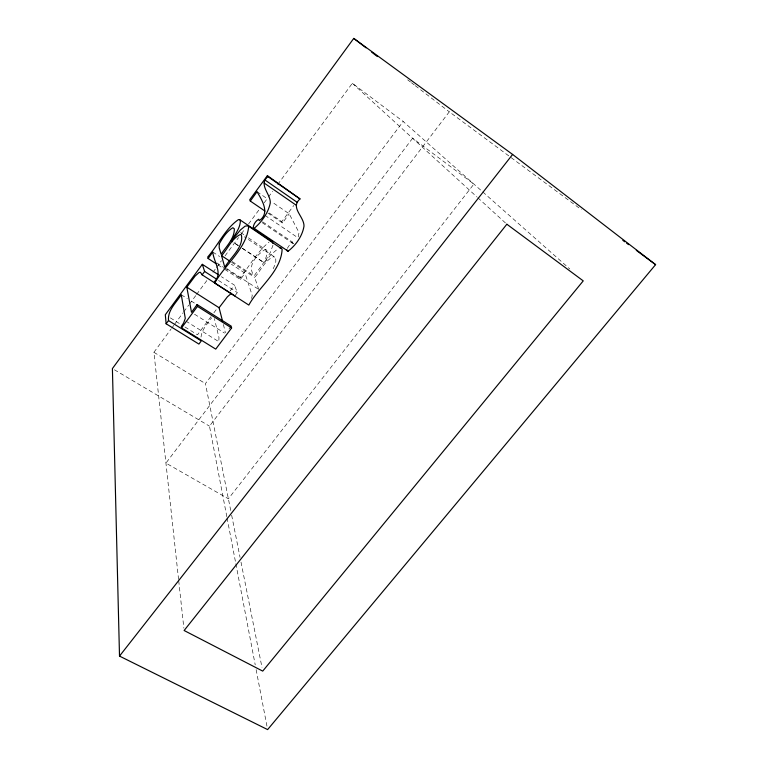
<?xml version="1.0" encoding="UTF-8"?>
<svg xmlns="http://www.w3.org/2000/svg" width="768" height="768" viewBox="0 0 768 768"><rect width="100%" height="100%" fill="white"/><g stroke="black" fill="none" stroke-linecap="round" stroke-linejoin="round"><path stroke-width="0.58" stroke-dasharray="3.84 2.88" d="M201.014 337.114C201.782 329.51 207.456 323.798 211.603 317.837M272.976 245.184L270.298 252.566L264.288 262.867L270.826 254.813L278.237 248.477M251.578 298.512L252.24 295.517L245.002 273.139L231.322 264.182M298.224 236.966L298.925 233.146L298.224 231.014L289.19 213.811L271.651 201.763M287.28 248.39L290.736 243.101L292.56 242.112L293.136 243.619L294.557 242.496M273.158 268.771C274.704 265.306 277.488 260.621 274.742 257.098L244.301 236.774M224.755 269.338L240.394 279.533L245.002 273.139M267.869 213.043L282.49 223.018L289.19 213.811M229.018 328.954L231.101 326.083M232.147 261.523L254.141 275.952C259.104 268.166 267.648 260.602 266.89 250.598L245.558 235.834M258.768 289.459L254.678 277.411C260.765 270.662 264.787 260.371 273.6 256.714L274.742 257.098M178.57 579.456L153.907 352.32L170.976 329.184M171.686 328.214L173.827 325.325M174.538 324.355L183.072 312.787M183.782 311.827L188.755 305.078M189.466 304.109L195.869 295.43M196.579 294.47L207.254 280.003M212.938 272.285L215.789 268.435M216.499 267.466L221.472 260.717M225.034 255.898L238.541 237.571M241.392 233.722L244.944 228.893M248.506 224.074L259.171 209.616M264.154 202.858L267.706 198.038M268.416 197.078L272.688 191.29M277.661 184.541L352.349 83.29L403.2 121.507L569.789 268.973M240.394 279.533L239.866 277.92C249.629 266.16 256.973 251.923 269.002 242.16M211.018 316.666L197.51 334.8L184.426 326.659M213.859 312.845L216.701 309.034M230.208 290.89L234.47 285.168L221.414 276.701M282.49 223.018L281.798 221.597L293.779 205.498M234.864 295.92L237.341 292.598L234.47 285.168M230.717 510.499L205.43 383.597L403.2 121.507M226.838 516.72L209.491 426.154L449.299 111.821L581.366 209.654M266.208 249.638L265.238 249.37C257.088 254.688 246.365 265.651 254.141 275.952M114.451 369.802L209.491 426.154M153.907 352.32L205.43 383.597M170.342 317.885L180.403 324.154M185.837 321.062L218.832 341.674L218.976 337.546L214.358 318.509M194.515 314.208L224.544 333.091M181.277 294.758L187.325 298.589M191.366 301.142L194.39 303.062M218.506 280.426L237.341 292.598M226.79 268.608L257.77 288.806M216.758 262.858L223.795 267.446M224.794 268.099L239.866 277.92M217.91 264.883L223.776 268.704M231.61 262.291L254.678 277.411M212.765 252.019L219.6 256.502M238.272 245.558L231.274 240.922L238.301 245.635M242.266 248.218L264.259 262.8M242.294 248.285L264.288 262.867M240.643 232.55L244.57 235.181M262.637 221.837L292.56 242.112M262.147 222.634L293.136 243.619M269.165 212.986L281.798 221.597M264.97 215.357L297.917 237.773M257.04 191.722L267.754 199.085M407.674 79.834L410.506 82.013M411.456 82.742L414.298 84.922M415.238 85.651L449.299 111.821M352.349 83.29L476.899 196.906M477.782 197.712L505.968 223.421M223.411 324.47L225.37 332.803M231.648 515.184L240.058 557.395M240.998 562.08L262.022 667.584M227.069 517.891L235.622 562.589M235.853 563.76L255.226 664.915M256.128 669.619L267.168 727.248M178.704 580.646L183.859 628.138M412.608 138.259L165.936 463.104L228.384 498.778L473.904 184.099L412.608 138.259"/><path stroke-width="1.15" d="M264.941 211.046L250.32 201.072L249.734 199.728L267.398 175.661L300 198.922C289.891 207.763 304.128 216.355 304.003 226.099C302.448 236.016 295.92 245.117 288.125 251.194L287.078 250.848L286.934 249.83M267.398 175.661L267.888 176.602C258.067 184.886 270.71 193.594 270.278 202.963C268.262 212.88 261.821 221.904 254.17 228.336L253.21 228.058C253.238 224.582 255.706 220.79 258.778 219.226L259.238 220.666C270.307 213.168 262.109 200.323 257.04 191.722L250.32 201.072M208.138 258.509L212.765 252.019C213.61 261.821 223.238 273.206 214.358 281.789L214.714 283.094L248.822 305.078C258.797 286.838 281.136 271.459 282.134 249.158L247.901 225.696L245.059 226.195L240.566 229.824L231.302 240.989C234.739 234.614 240.394 228.173 240.374 220.56L239.626 219.638L238.406 219.619C225.101 228.902 218.218 245.021 207.725 256.963L208.138 258.509L215.962 263.606M168.499 320.563L201.274 340.925L198.912 344.083L166.128 323.779L168.499 320.563C167.482 310.243 176.227 302.659 181.277 294.758L185.28 318.365L183.648 322.954L181.325 326.458L181.574 327.888L215.741 349.123L231.619 327.974L231.101 326.083L197.088 304.56L191.51 312.317L186.806 287.174L195.158 276.029L199.133 272.419L200.4 272.285L202.138 274.829L234.864 295.92M221.578 255.715C227.664 248.794 231.696 238.685 240.317 234.49L241.354 234.816C244.003 247.181 230.458 257.386 224.794 267.302L221.578 255.715L229.603 260.976M353.75 38.4L112.406 368.592L119.51 656.093L267.619 729.6L655.594 264.643L512.611 154.435L353.75 38.4L366.048 47.846M218.4 274.742L202.32 264.326L165.312 314.755L166.128 323.779M202.138 274.829L204.624 271.45L202.32 264.326M181.574 327.888L197.482 306.384L197.088 304.56M214.714 283.094C224.966 264.538 246.442 248.976 248.669 226.656L247.901 225.696M222.538 321.12L219.082 307.728L227.434 296.765L231.494 293.29M119.51 656.093L512.611 154.435M270.739 241.363L272.045 241.45L273.13 243.581M279.955 247.91L281.261 248.131M197.482 306.384L231.619 327.974M186.806 287.174L219.082 307.728M204.624 271.45L216.518 279.139M239.626 219.638L272.045 241.45M254.17 228.336L288.125 251.194M264.115 183.014L296.304 205.277M265.402 180.298L297.542 202.57M267.888 176.602L300 198.922M622.819 240.355L624.739 241.786M626.669 243.216L628.598 244.646M636.307 250.358L655.594 264.643M371.722 52.214L377.395 56.573M219.245 243.898L219.168 247.728L221.155 254.304C226.157 246.394 234.461 238.867 234.346 228.854L232.867 227.731C226.79 231.293 222.653 237.83 219.245 243.898M506.851 224.227L184.118 630.509L262.723 671.107L583.238 280.877L506.851 224.227"/></g></svg>
